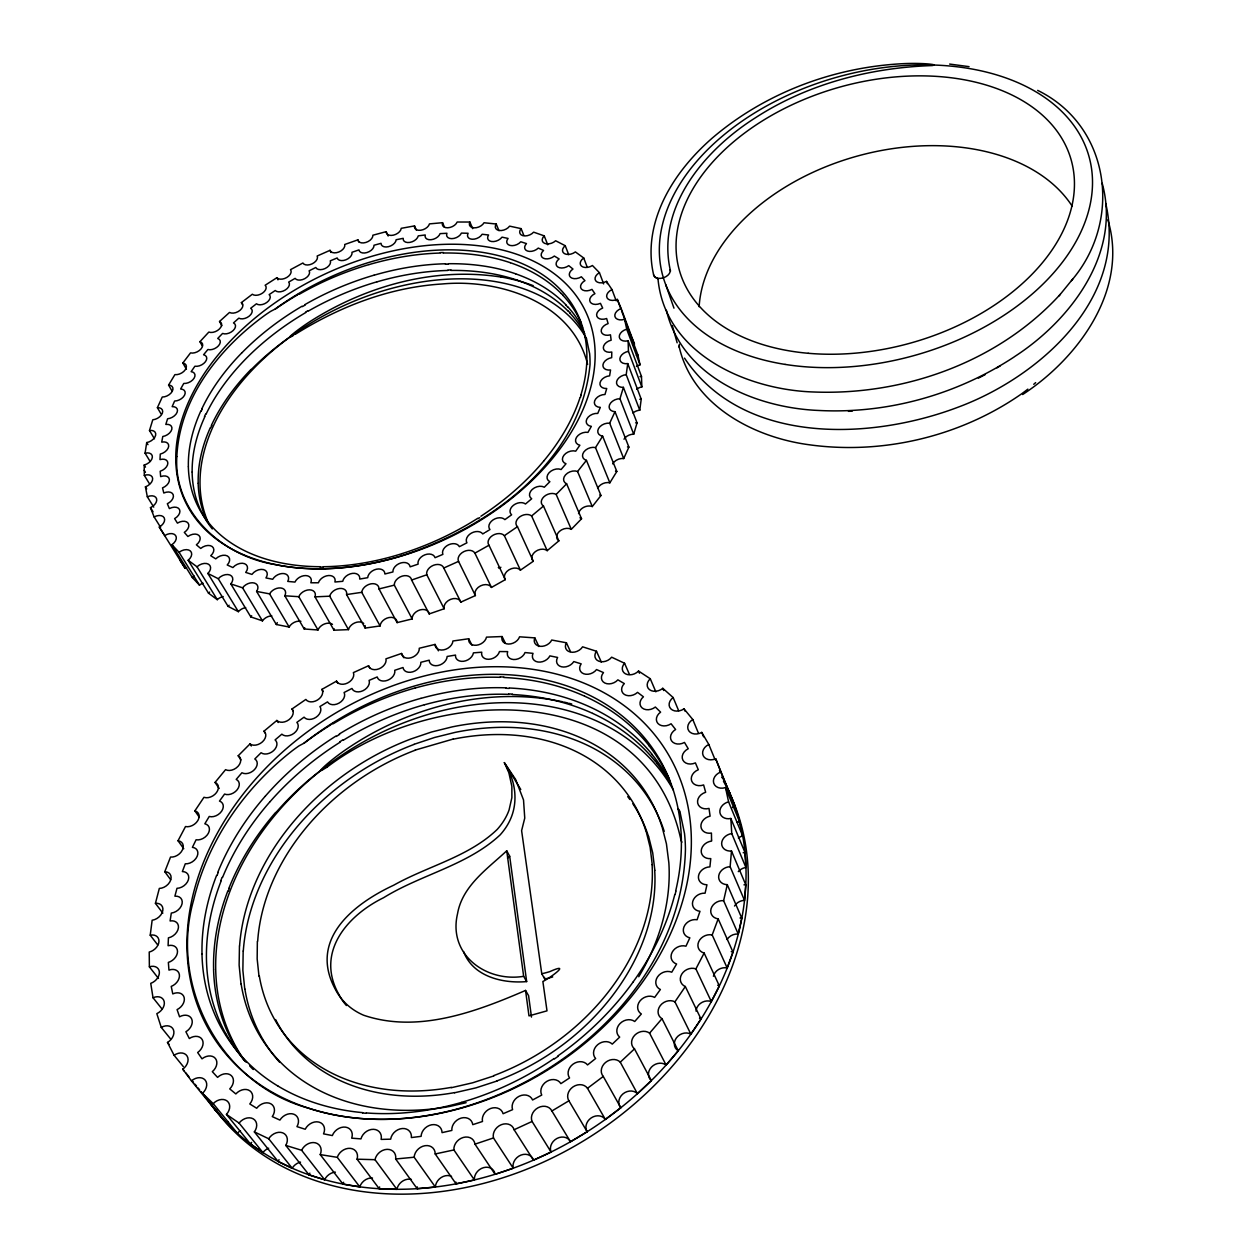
<?xml version="1.0" encoding="UTF-8"?>
<svg xmlns="http://www.w3.org/2000/svg" width="1257" height="1257" viewBox="0 0 1257 1257"><rect width="100%" height="100%" fill="white"/><g stroke="black" fill="none" stroke-linecap="round" stroke-linejoin="round"><path stroke-width="1.5" d="M636.655 389.183A8.548 5.845 -20.8 0 1 641.84 386.952L641.479 376.393L628.123 340.788A8.595 5.751 -20.7 0 1 619.292 337.08A8.595 5.751 -20.7 0 1 626.724 329.193L624.588 319.278A8.516 5.641 -20.6 0 1 614.972 316.67A8.516 5.641 -20.6 0 1 621.178 308.515L617.313 299.402A8.453 5.547 -20.7 0 1 607.084 297.878A8.453 5.547 -20.7 0 1 612.002 289.597L606.503 281.395A8.375 5.452 -20.8 0 1 595.849 280.955A8.375 5.452 -20.8 0 1 599.432 272.69L592.44 265.51A8.296 5.358 -20.9 0 1 581.488 266.123A8.296 5.358 -20.9 0 1 583.735 257.999L575.376 251.919A8.233 5.264 -21.1 0 1 564.33 253.553A8.233 5.264 -21.1 0 1 565.226 245.696L555.657 240.763A8.171 5.185 -21.4 0 1 544.674 243.371A8.171 5.185 -21.4 0 1 544.234 235.876L533.628 232.152A8.108 5.122 -21.7 0 1 522.833 235.656A8.108 5.122 -21.7 0 1 521.121 228.633L509.619 226.134A8.061 5.059 -22.1 0 1 499.17 230.471A8.061 5.059 -22.1 0 1 496.216 224.013L484.024 222.756A8.013 4.997 -22.4 0 1 474.046 227.847A8.013 4.997 -22.4 0 1 469.898 222.033L457.171 222.018A7.982 4.949 -22.8 0 1 447.791 227.784A7.982 4.949 -22.8 0 1 442.558 222.693L429.454 223.887A7.966 4.918 -23.3 0 1 420.781 230.235A7.966 4.918 -23.3 0 1 414.527 225.914L401.234 228.318A7.951 4.887 -23.7 0 1 393.378 235.153A7.951 4.887 -23.7 0 1 386.182 231.665L372.873 235.216A7.935 4.871 -24.1 0 1 365.913 242.444A7.935 4.871 -24.1 0 1 357.884 239.851L344.732 244.487A7.935 4.871 -24.6 0 1 338.762 252.029A7.935 4.871 -24.6 0 1 330.01 250.332L317.173 256.019A7.951 4.871 -25.1 0 1 312.27 263.766A7.951 4.871 -25.1 0 1 302.89 263.012L290.524 269.658A7.966 4.871 -25.5 0 1 286.753 277.498A7.966 4.871 -25.5 0 1 276.886 277.703L265.148 285.245A7.998 4.902 -26 0 1 262.572 293.07A7.998 4.902 -26 0 1 252.327 294.248L241.391 302.591A8.029 4.934 -26.5 0 1 240.024 310.306A8.029 4.934 -26.5 0 1 229.528 312.427L219.535 321.478A8.076 4.965 -26.9 0 1 219.425 328.973A8.076 4.965 -26.9 0 1 208.835 332.068L199.926 341.7A8.123 5.012 -27.4 0 1 201.089 348.865A8.123 5.012 -27.4 0 1 190.53 352.887L182.846 362.99A8.186 5.075 -27.8 0 1 185.282 369.731A8.186 5.075 -27.8 0 1 174.912 374.633L168.579 385.082L172.225 391.367M641.84 386.952L628.437 351.347L628.123 340.788M257.355 941.304L257.166 958.934L258.989 976.218M243.167 951.062L242.868 970.263L244.754 989.07M239.459 945.955L239.129 965.156L240.998 983.995M168.579 385.082A8.265 5.138 -28.2 0 1 172.288 391.273A8.265 5.138 -28.2 0 1 162.247 397.039L157.392 407.692A8.328 5.217 -28.6 0 1 162.342 413.239A8.328 5.217 -28.6 0 1 152.773 419.791L149.489 430.507A8.406 5.295 -29 0 1 155.632 435.299A8.406 5.295 -29 0 1 146.708 442.574L145.074 453.18A8.485 5.374 -29.3 0 1 152.364 457.124A8.485 5.374 -29.3 0 1 144.209 465.043L144.319 475.382L149.426 483.694M162.844 913.148L155.428 903.343L159.325 888.432A10.087 7.259 -36.3 0 0 170.701 880.01A10.087 7.259 -36.3 0 0 164.777 871.714L170.528 857.07A9.977 7.149 -35.5 0 0 182.469 849.826A9.977 7.149 -35.5 0 0 178.023 840.744L185.502 826.556A9.867 7.055 -34.6 0 0 197.836 820.554A9.867 7.055 -34.6 0 0 194.882 810.859L203.964 797.299A9.773 6.961 -33.8 0 0 216.487 792.586A9.773 6.961 -33.8 0 0 215.057 782.42L225.569 769.661A9.679 6.898 -33 0 0 238.123 766.251A9.679 6.898 -33 0 0 238.202 755.756L249.986 743.94A9.6 6.835 -32.2 0 0 262.43 741.85A9.6 6.835 -32.2 0 0 263.97 731.181L276.87 720.45A9.537 6.804 -31.3 0 0 289.016 719.68A9.537 6.804 -31.3 0 0 292.001 708.979L305.844 699.442A9.49 6.772 -30.5 0 0 317.565 699.976A9.49 6.772 -30.5 0 0 321.933 689.37L336.53 681.137A9.459 6.756 -29.7 0 0 347.686 682.96A9.459 6.756 -29.7 0 0 353.374 672.605L368.552 665.754A9.428 6.756 -28.9 0 0 379.001 668.834A9.428 6.756 -28.9 0 0 385.946 658.841L401.533 653.467A9.428 6.788 -28.1 0 0 411.149 657.741A9.428 6.788 -28.1 0 0 419.272 648.251L435.048 644.417A9.428 6.819 -27.4 0 0 443.705 649.853A9.428 6.819 -27.4 0 0 452.913 640.991L468.704 638.745A9.443 6.866 -26.7 0 0 476.309 645.25A9.443 6.866 -26.7 0 0 486.49 637.142L502.109 636.545A9.475 6.929 -26 0 0 508.519 644.055A9.475 6.929 -26 0 0 519.565 636.812L534.822 637.88A9.522 7.008 -25.3 0 0 539.96 646.302A9.522 7.008 -25.3 0 0 551.744 640.033L566.42 642.783A9.569 7.102 -24.7 0 0 570.191 652.006A9.569 7.102 -24.7 0 0 582.588 646.821L596.478 651.252A9.647 7.212 -24.1 0 0 598.803 661.182A9.647 7.212 -24.1 0 0 611.656 657.191L624.572 663.272A9.726 7.338 -23.6 0 0 625.389 673.783A9.726 7.338 -23.6 0 0 638.54 671.049L650.278 678.749A9.805 7.479 -23.2 0 0 649.523 689.684A9.805 7.479 -23.2 0 0 662.785 688.317L673.155 697.556A9.899 7.621 -22.8 0 0 670.782 708.791A9.899 7.621 -22.8 0 0 683.997 708.838L692.796 719.538A9.993 7.778 -22.6 0 0 688.82 730.883A9.993 7.778 -22.6 0 0 701.767 732.407L708.807 744.458A10.103 7.935 -22.5 0 0 703.229 755.724A10.103 7.935 -22.5 0 0 715.72 758.772L720.858 772.002A10.213 8.108 -22.5 0 0 713.677 783.032A10.213 8.108 -22.5 0 0 725.509 787.589L728.589 801.856A10.323 8.296 -22.8 0 0 719.9 812.431A10.323 8.296 -22.8 0 0 730.851 818.48L731.747 833.58A10.433 8.469 -23.2 0 0 721.644 843.494A10.433 8.469 -23.2 0 0 731.495 851.005L745.762 884.787L744.505 900.358A10.355 8.595 -24 0 0 734.528 906.03M731.495 851.005L730.128 866.702L744.505 900.358M157.738 944.934L150.227 935.208L152.144 920.25A10.213 7.385 -37.1 0 0 162.781 910.712A10.213 7.385 -37.1 0 0 155.428 903.343M628.437 351.347A8.673 5.845 -20.8 0 0 619.874 358.826A8.673 5.845 -20.8 0 0 627.746 363.603L641.227 399.176L639.766 410.206A8.61 5.955 -21 0 0 632.978 412.987M627.746 363.603L626.206 374.665L639.766 410.206M730.128 866.702A10.543 8.642 -23.9 0 0 718.737 875.752A10.543 8.642 -23.9 0 0 727.284 884.661L741.787 918.16L738.252 934.045A10.465 8.752 -25 0 0 727.065 939.513M727.284 884.661L723.623 900.688L738.252 934.045M675.936 891.119L675.103 894.528M626.206 374.665A8.752 5.955 -21 0 0 616.621 381.578A8.752 5.955 -21 0 0 623.393 387.36L637.048 422.871L633.717 434.199A8.689 6.049 -21.3 0 0 623.991 439.196M623.393 387.36L619.952 398.736L633.717 434.199M581.221 394.934L580.467 397.369M723.623 900.688A10.653 8.815 -24.8 0 0 711.085 908.685A10.653 8.815 -24.8 0 0 718.171 918.867L732.972 952.052L727.175 967.984A10.559 8.909 -26.3 0 0 713.41 976.249M718.171 918.867L712.185 934.957A10.763 8.972 -26.1 0 0 698.703 941.713A10.763 8.972 -26.1 0 0 704.14 953.042L719.334 985.881L711.305 1001.546A10.653 9.05 -27.9 0 0 696.017 1011.115M228.177 891.213L229.387 888.165M217.005 875.485L218.231 872.421M220.745 880.764L222.096 877.386M275.943 812.541A253.773 198.025 -30.8 0 1 308.499 780.22A253.741 198.245 -30.8 0 1 320.692 770.51L321.148 769.693A9.098 6.662 -31.7 0 1 321.682 769.064L321.745 769.017A27.277 20.065 -31.7 0 1 322.939 767.776A55.371 41.041 -31.6 0 1 324.887 765.937L325.626 765.277A120.044 90.614 -31.6 0 1 331.22 760.532A186.759 143.581 -31.8 0 1 345.612 749.769C408.085 706.811 487.905 685.929 562.853 701.83M619.952 398.736A8.815 6.049 -21.3 0 0 609.488 404.974A8.815 6.049 -21.3 0 0 615.003 411.699L628.893 447.115L623.708 458.554A8.752 6.144 -21.8 0 0 612.709 463.864M615.003 411.699L609.676 423.2A8.893 6.144 -21.8 0 0 598.505 428.59A8.893 6.144 -21.8 0 0 602.637 436.179L616.826 471.469L609.849 482.814A8.815 6.222 -22.3 0 0 597.641 488.36M210.783 427.631L211.805 425.416M204.451 416.601L205.598 414.15M201.261 411.039L202.298 408.808M704.14 953.042L695.891 968.896A10.857 9.113 -27.6 0 0 681.703 974.222A10.857 9.113 -27.6 0 0 685.332 986.525L701.013 1019.003L690.863 1034.118A10.747 9.16 -29.7 0 0 676.47 1037.811A10.747 9.16 -29.7 0 0 678.23 1050.773L666.1 1065.04A10.826 9.255 -31.7 0 0 651.503 1067.052A10.826 9.255 -31.7 0 0 651.346 1080.549L637.425 1093.669A10.92 9.318 -33.8 0 0 622.906 1093.951A10.92 9.318 -33.8 0 0 620.801 1107.731L605.355 1119.421A10.983 9.365 -35.8 0 0 591.199 1117.913A10.983 9.365 -35.8 0 0 587.16 1131.724L570.474 1141.749A11.046 9.365 -37.6 0 0 556.977 1138.449A11.046 9.365 -37.6 0 0 551.069 1152.025L533.471 1160.164A11.093 9.349 -39.2 0 0 520.885 1155.12A11.093 9.349 -39.2 0 0 513.233 1168.209L495.069 1174.289A11.124 9.302 -40.5 0 0 483.646 1167.612A11.124 9.302 -40.5 0 0 474.392 1179.946L456.055 1183.858L435.205 1153.957A11.36 9.302 -40.6 0 0 425.055 1145.693A11.36 9.302 -40.6 0 0 414.15 1157.226L395.656 1158.985A11.36 9.208 -41.3 0 0 387.109 1149.338A11.36 9.208 -41.3 0 0 375.01 1159.692L357.082 1159.19A11.344 9.082 -41.8 0 0 350.279 1148.348A11.344 9.082 -41.8 0 0 337.269 1157.336L320.221 1154.602A11.297 8.956 -42 0 0 315.287 1142.786A11.297 8.956 -42 0 0 301.617 1150.281L285.779 1145.41A11.25 8.799 -42 0 0 282.746 1132.856A11.25 8.799 -42 0 0 268.699 1138.748L254.354 1131.881A11.172 8.642 -41.8 0 0 253.238 1118.84A11.172 8.642 -41.8 0 0 239.081 1123.067L226.449 1114.378A11.077 8.485 -41.5 0 0 227.218 1101.069A11.077 8.485 -41.5 0 0 213.219 1103.615L202.471 1093.323A10.967 8.312 -41.1 0 0 205.064 1079.983A10.967 8.312 -41.1 0 0 191.473 1080.863L182.752 1069.173A10.857 8.139 -40.5 0 0 187.073 1056.021A10.857 8.139 -40.5 0 0 174.095 1055.283L167.495 1042.446A10.732 7.982 -39.9 0 0 173.403 1029.687A10.732 7.982 -39.9 0 0 161.257 1027.393L156.826 1013.661A10.606 7.825 -39.3 0 0 164.164 1001.483A10.606 7.825 -39.3 0 0 153.024 997.744L150.746 983.351A10.48 7.668 -38.6 0 0 159.356 971.928A10.48 7.668 -38.6 0 0 149.379 966.837L149.222 952.052A10.339 7.526 -37.8 0 0 158.948 941.509A10.339 7.526 -37.8 0 0 150.227 935.208M602.637 436.179L595.504 447.602A8.94 6.222 -22.3 0 0 583.782 452.049A8.94 6.222 -22.3 0 0 586.438 460.361L600.972 495.509L592.283 506.555A8.862 6.301 -22.9 0 0 583.735 507.325A8.862 6.301 -22.9 0 0 578.566 513.626M685.332 986.525L674.93 1001.829A10.952 9.223 -29.3 0 0 660.271 1005.616A10.952 9.223 -29.3 0 0 661.999 1018.689L678.23 1050.773M1071.451 280.61C1122.705 221.059 1110.654 126.124 1037.669 90.378M586.438 460.361L577.56 471.485A9.003 6.301 -22.8 0 0 565.524 474.879A9.003 6.301 -22.8 0 0 566.624 483.804L581.551 518.78L571.291 529.323A8.909 6.364 -23.6 0 0 559.302 531.491A8.909 6.364 -23.6 0 0 558.862 540.856L547.204 550.66A8.956 6.411 -24.3 0 0 535.325 551.634A8.956 6.411 -24.3 0 0 533.298 561.266L520.429 570.159A8.988 6.442 -25.1 0 0 508.896 569.877A8.988 6.442 -25.1 0 0 505.298 579.634L491.471 587.428A9.003 6.458 -25.9 0 0 480.488 585.888A9.003 6.458 -25.9 0 0 475.397 595.567L460.863 602.119A9.019 6.458 -26.7 0 0 450.65 599.338A9.019 6.458 -26.7 0 0 444.161 608.749L429.203 613.919A9.035 6.442 -27.4 0 0 419.948 609.944A9.035 6.442 -27.4 0 0 412.186 618.931L397.102 622.624A9.019 6.411 -28.1 0 0 388.979 617.533A9.019 6.411 -28.1 0 0 380.085 625.939L365.159 628.076L346.586 594.561A9.16 6.364 -28.5 0 0 339.704 588.465A9.16 6.364 -28.5 0 0 329.695 596.195L315.004 596.855A9.129 6.316 -29.1 0 0 309.552 589.832A9.129 6.316 -29.1 0 0 298.789 596.698L284.82 595.787A9.098 6.238 -29.5 0 0 280.877 587.977A9.098 6.238 -29.5 0 0 269.579 593.87L256.601 591.418A9.05 6.159 -29.8 0 0 254.197 582.997A9.05 6.159 -29.8 0 0 242.585 587.82L230.817 583.908A9.003 6.065 -30 0 0 229.968 575.015A9.003 6.065 -30 0 0 218.262 578.707L207.876 573.443A8.94 5.971 -30.1 0 0 208.583 564.252A8.94 5.971 -30.1 0 0 197.003 566.781L188.157 560.276A8.878 5.876 -30.2 0 0 190.341 550.943A8.878 5.876 -30.2 0 0 179.075 552.294L171.895 544.705A8.799 5.766 -30.1 0 0 175.509 535.372A8.799 5.766 -30.1 0 0 164.746 535.576L159.293 527.044A8.72 5.672 -30 0 0 164.227 517.868A8.72 5.672 -30 0 0 154.124 516.941L150.463 507.639A8.642 5.562 -29.8 0 0 156.591 498.762A8.642 5.562 -29.8 0 0 147.32 496.766L145.435 486.852A8.563 5.468 -29.6 0 0 152.647 478.398A8.563 5.468 -29.6 0 0 144.319 475.382M658.04 279.415C665.299 354.065 747.145 389.969 813.798 391.995C904.317 395.562 998.482 361.985 1060.185 294.421M1058.96 295.945L1072.802 278.944M661.999 1018.689L649.586 1033.144A11.046 9.333 -31.2 0 0 634.722 1035.234A11.046 9.333 -31.2 0 0 634.486 1048.872L651.346 1080.549M566.624 483.804L556.16 494.425A9.05 6.364 -23.5 0 0 543.998 496.672A9.05 6.364 -23.5 0 0 543.495 506.052L558.862 540.856M634.486 1048.872L620.267 1062.165A11.124 9.396 -33.2 0 0 605.497 1062.495A11.124 9.396 -33.2 0 0 603.266 1076.432L620.801 1107.731M526.667 981.591L509.682 856.221L506.728 850.8C487.433 868.854 462.293 885.902 457.532 913.776C447.806 954.692 486.16 982.471 523.65 976.328L526.667 981.591C502.659 983.697 472.883 976.595 463.582 951.565M507.514 858.185L509.682 856.221M543.495 506.052L531.617 515.967A9.098 6.411 -24.2 0 0 519.565 516.988A9.098 6.411 -24.2 0 0 517.46 526.667L533.298 561.266M603.266 1076.432L587.49 1088.295A11.203 9.443 -35.1 0 0 573.098 1086.834A11.203 9.443 -35.1 0 0 568.902 1100.802L551.886 1110.984A11.266 9.443 -36.8 0 0 538.153 1107.7A11.266 9.443 -36.8 0 0 532.072 1121.448L514.113 1129.729A11.313 9.428 -38.4 0 0 501.339 1124.685A11.313 9.428 -38.4 0 0 493.467 1137.946L474.973 1144.153A11.344 9.38 -39.7 0 0 463.393 1137.428A11.344 9.38 -39.7 0 0 453.903 1149.951L435.205 1153.957M1022.664 394.525C1078.459 358.072 1128.912 289.456 1107.873 219.881M517.46 526.667L504.356 535.671A9.129 6.442 -25 0 0 492.665 535.451A9.129 6.442 -25 0 0 488.973 545.239L474.895 553.143A9.16 6.458 -25.8 0 0 463.77 551.65A9.16 6.458 -25.8 0 0 458.554 561.376L443.768 568.023A9.176 6.458 -26.5 0 0 433.445 565.289A9.176 6.458 -26.5 0 0 426.799 574.779L411.605 580.043A9.176 6.442 -27.3 0 0 402.256 576.099A9.176 6.442 -27.3 0 0 394.321 585.149L379.001 588.936A9.176 6.411 -27.9 0 0 370.815 583.861A9.176 6.411 -27.9 0 0 361.749 592.33L346.586 594.561M558.155 1056.32L554.431 1058.913M479.718 517.633L478.163 518.622M327.166 767.069C435.472 684.405 645.689 677.444 680.901 839.723A10.103 8.139 -24.5 0 0 681.938 842.174M326.757 767.336L322.578 769.865A8.925 6.505 -31.7 0 1 321.431 770.447L320.739 770.557M336.248 736.476L339.594 734.402M339.83 741.771L342.862 739.886M489.492 529.826L489.947 529.543A9.082 6.379 -24.8 0 1 493.121 519.848A9.082 6.379 -24.8 0 1 504.89 519.628L511.615 514.804A9.05 6.348 -24.2 0 1 513.485 505.235A9.05 6.348 -24.2 0 1 525.489 503.994L531.68 498.762A9.019 6.301 -23.7 0 1 532.214 489.46A9.019 6.301 -23.7 0 1 544.312 487.213L549.875 481.682A8.972 6.254 -23.2 0 1 549.105 472.726A8.972 6.254 -23.2 0 1 561.109 469.521L565.996 463.754A8.94 6.206 -22.7 0 1 563.922 455.254A8.94 6.206 -22.7 0 1 575.722 451.169L579.87 445.229A8.893 6.144 -22.3 0 1 576.539 437.295A8.893 6.144 -22.3 0 1 587.962 432.377L591.356 426.359A8.83 6.081 -21.9 0 1 586.815 419.084A8.83 6.081 -21.9 0 1 597.751 413.412L600.327 407.378A8.783 6.002 -21.6 0 1 594.671 400.81A8.783 6.002 -21.6 0 1 604.978 394.478L606.738 388.507A8.736 5.924 -21.4 0 1 600.045 382.741A8.736 5.924 -21.4 0 1 609.614 375.827L610.556 369.982A8.673 5.845 -21.2 0 1 602.92 365.049A8.673 5.845 -21.2 0 1 611.672 357.664L611.782 352.023A8.61 5.766 -21 0 1 603.329 347.953A8.61 5.766 -21 0 1 611.153 340.191L610.462 334.818A8.548 5.688 -21 0 1 601.27 331.628A8.548 5.688 -21 0 1 608.121 323.599L606.644 318.524A8.5 5.609 -21 0 1 596.855 316.261A8.5 5.609 -21 0 1 602.669 308.044L600.437 303.346A8.438 5.531 -21 0 1 590.177 301.979A8.438 5.531 -21 0 1 594.907 293.682L591.968 289.377A8.375 5.452 -21.1 0 1 581.331 288.921A8.375 5.452 -21.1 0 1 584.945 280.641L581.363 276.791A8.328 5.389 -21.2 0 1 570.458 277.216A8.328 5.389 -21.2 0 1 572.972 269.029L568.761 265.651A8.265 5.311 -21.3 0 1 557.731 266.94A8.265 5.311 -21.3 0 1 559.114 258.926L554.337 256.051A8.218 5.248 -21.5 0 1 543.291 258.172A8.218 5.248 -21.5 0 1 543.558 250.442L538.279 248.085A8.171 5.185 -21.7 0 1 527.312 250.976A8.171 5.185 -21.7 0 1 526.479 243.591L520.775 241.768A8.123 5.138 -22 0 1 509.996 245.414A8.123 5.138 -22 0 1 508.079 238.437L501.999 237.149A8.092 5.091 -22.3 0 1 491.503 241.501A8.092 5.091 -22.3 0 1 488.564 234.996L482.154 234.258A8.061 5.044 -22.5 0 1 472.051 239.239A8.061 5.044 -22.5 0 1 468.107 233.268L461.445 233.095A8.029 5.012 -22.8 0 1 451.813 238.657A8.029 5.012 -22.8 0 1 446.926 233.268L440.076 233.629A7.998 4.981 -23.2 0 1 430.994 239.726A7.998 4.981 -23.2 0 1 425.227 234.965L418.251 235.86A7.982 4.949 -23.5 0 1 409.798 242.412A7.982 4.949 -23.5 0 1 403.198 238.327L396.159 239.741A7.982 4.934 -23.9 0 1 388.397 246.702A7.982 4.934 -23.9 0 1 381.028 243.324L374.005 245.241A7.966 4.918 -24.2 0 1 367.013 252.531A7.966 4.918 -24.2 0 1 358.952 249.892L351.976 252.296A7.966 4.902 -24.6 0 1 345.816 259.838A7.966 4.902 -24.6 0 1 337.143 257.968L330.292 260.843A7.982 4.902 -24.9 0 1 325.013 268.574A7.982 4.902 -24.9 0 1 315.79 267.49L309.128 270.805A7.998 4.918 -25.3 0 1 304.775 278.661A7.998 4.918 -25.3 0 1 295.096 278.363L288.686 282.102A8.013 4.918 -25.7 0 1 285.308 289.99A8.013 4.918 -25.7 0 1 275.252 290.508L269.155 294.609A8.029 4.949 -26 0 1 266.767 302.481A8.029 4.949 -26 0 1 256.428 303.801L250.693 308.264A8.061 4.965 -26.4 0 1 249.342 316.026A8.061 4.965 -26.4 0 1 238.814 318.162L233.503 322.923A8.092 4.997 -26.8 0 1 233.205 330.497A8.092 4.997 -26.8 0 1 222.583 333.435L217.728 338.463A8.139 5.028 -27.1 0 1 218.498 345.785A8.139 5.028 -27.1 0 1 207.892 349.509L203.571 354.757A8.186 5.075 -27.5 0 1 205.41 361.749A8.186 5.075 -27.5 0 1 194.898 366.227L191.143 371.663A8.233 5.122 -27.8 0 1 194.065 378.247A8.233 5.122 -27.8 0 1 183.758 383.448L180.631 389.01A8.28 5.185 -28.1 0 1 184.59 395.122A8.28 5.185 -28.1 0 1 174.613 401.03L172.146 406.655A8.343 5.232 -28.4 0 1 177.143 412.202A8.343 5.232 -28.4 0 1 167.59 418.77L165.814 424.426A8.39 5.295 -28.7 0 1 171.8 429.344A8.39 5.295 -28.7 0 1 162.781 436.509L161.729 442.118A8.453 5.358 -29 0 1 168.674 446.361A8.453 5.358 -29 0 1 160.283 454.076L159.985 459.591A8.516 5.437 -29.2 0 1 167.841 463.063A8.516 5.437 -29.2 0 1 160.189 471.249L160.66 476.607A8.579 5.515 -29.4 0 1 169.349 479.278A8.579 5.515 -29.4 0 1 162.53 487.873L163.787 493.011A8.642 5.578 -29.6 0 1 173.23 494.818A8.642 5.578 -29.6 0 1 167.338 503.727L169.381 508.582A8.705 5.657 -29.7 0 1 179.484 509.494A8.705 5.657 -29.7 0 1 174.613 518.622L177.426 523.132A8.768 5.735 -29.8 0 1 188.094 523.116A8.768 5.735 -29.8 0 1 184.308 532.387L187.89 536.488A8.83 5.814 -29.8 0 1 198.999 535.513A8.83 5.814 -29.8 0 1 196.391 544.815L200.711 548.445A8.878 5.892 -29.8 0 1 212.134 546.512A8.878 5.892 -29.8 0 1 210.736 555.735L215.748 558.862A8.925 5.971 -29.8 0 1 227.36 555.94A8.925 5.971 -29.8 0 1 227.218 564.99L232.891 567.551A8.972 6.049 -29.6 0 1 244.549 563.686A8.972 6.049 -29.6 0 1 245.696 572.422L251.95 574.402A9.019 6.112 -29.5 0 1 263.499 569.594A9.019 6.112 -29.5 0 1 265.934 577.937L272.706 579.273A9.05 6.175 -29.2 0 1 284.019 573.585A9.05 6.175 -29.2 0 1 287.743 581.41L294.955 582.085A9.082 6.238 -28.9 0 1 305.86 575.58A9.082 6.238 -28.9 0 1 310.825 582.792L318.398 582.777A9.098 6.285 -28.5 0 1 328.753 575.517A9.098 6.285 -28.5 0 1 334.928 582.007L342.737 581.315A9.113 6.332 -28.1 0 1 352.416 573.381A9.113 6.332 -28.1 0 1 359.722 579.068L367.704 577.686A9.129 6.364 -27.6 0 1 376.534 569.185A9.129 6.364 -27.6 0 1 384.893 573.993L392.922 571.951A9.129 6.379 -27.1 0 1 400.826 562.963A9.129 6.379 -27.1 0 1 410.128 566.844L418.094 564.142A9.129 6.395 -26.6 0 1 424.929 554.808A9.129 6.395 -26.6 0 1 435.063 557.699L442.873 554.384A9.113 6.395 -26 0 1 448.56 544.8A9.113 6.395 -26 0 1 459.371 546.669L459.842 546.434M329.915 725.21L332.979 723.325M488.596 530.375L485.453 532.308M996.974 367.845L1000.226 365.85M500.883 567.253L499.108 568.321A8.956 6.379 -25.5 0 0 498.322 567.441M295.222 334.346C339.437 306.645 389.639 287.177 442.04 283.988C499.579 278.551 572.501 302.104 587.632 364.451M484.558 532.858L482.751 533.926A9.098 6.395 -25.4 0 0 471.391 533.109A9.098 6.395 -25.4 0 0 466.928 542.804L460.8 545.962M293.651 335.289L290.964 336.813A7.479 4.698 -26.1 0 1 290.037 337.269L289.801 336.735A7.621 4.792 -26 0 1 290.257 336.263L290.304 336.216A22.846 14.44 -25.9 0 1 291.325 335.273A46.32 29.461 -25.8 0 1 292.991 333.843L293.619 333.341A100.214 64.673 -25.6 0 1 298.365 329.648A155.491 101.864 -25.4 0 1 310.589 321.179C366.447 285.763 434.891 266.704 500.915 277.043M302.403 306.629L305.247 304.98M296.903 295.081L299.496 293.588M305.53 312.113L308.091 310.636M978.37 378.137L985.284 374.555M531.491 1017.086L528.584 995.685L525.552 990.437C475.617 1012.011 417.748 1033.584 363.634 1015.232A87.581 68.444 -34.2 0 1 335.43 989.479C308.232 939.78 353.107 904.097 393.787 885.164C427.804 866.026 468.515 856.991 497.191 829.447A56.644 43.162 -30 0 0 509.054 810.042L511.866 797.661L511.866 786.395L508.849 772.694L504.34 762.622L515.606 779.403L523.525 799.971L524.75 818.103L521.608 830.657L541.767 973.751L544.752 979.03A85.507 68.255 -30.4 0 0 552.719 976.925M414.15 744.285L434.513 737.498L455.113 732.391A227.156 178.195 -32.5 0 1 664.199 831.317M415.203 750.083L453.133 739.069M493.86 1075.913L472.648 1082.796L451.247 1087.729M497.049 1081.004L475.9 1087.871L454.563 1092.773M466.127 1102.688L449.927 1106.411A227.863 178.384 -32.5 0 1 241.124 983.948M451.546 1176.379A11.156 9.223 -41.5 0 0 441.097 1177.573A11.156 9.223 -41.5 0 0 435.362 1187.032L417.198 1188.698L395.656 1158.985M363.713 623.425A9.003 6.364 -28.7 0 0 355.055 622.781A9.003 6.364 -28.7 0 0 348.488 629.631L334.001 630.213L315.004 596.855M848.444 411.338L852.246 411.133M440.359 252.594L443.422 252.531M445.465 264.221L448.215 264.174M447.995 270.004L451.027 269.941M323.143 567.158L320.174 567.158M411.4 1179.412A11.156 9.129 -42.1 0 0 396.898 1189.326L379.253 1188.761L357.082 1159.19M500.207 676.879L503.868 677.036M505.911 688.27L509.211 688.412M508.739 693.927L512.369 694.084M332.476 624.352A8.988 6.301 -29.3 0 0 324.479 623.959A8.988 6.301 -29.3 0 0 317.99 629.977L304.21 628.987L284.82 595.787M366.18 1113.309L362.566 1112.995M949.648 64.076L969.053 66.652M372.481 1178.013A11.124 9.019 -42.6 0 0 359.769 1186.859L342.988 1184.094L320.221 1154.602M300.894 621.319A8.956 6.238 -29.7 0 0 289.141 627.023L276.32 624.509L256.601 591.418M308.264 1108.093A265.573 205.849 -32.3 0 0 460.251 1108.155C575.345 1075.599 682.425 974.489 685.442 849.402A224.437 175.399 -31.5 0 0 684.499 833.407L679.974 811.771A43.099 34.3 -25.9 0 0 679.676 811.001L678.042 808.581A257.512 199.517 -32.2 0 0 304.021 743.186L299.056 745.841A110.365 82.035 -32.2 0 0 292.174 750.822C244.424 788.06 207.798 840.792 193.657 899.981C168.878 986.069 220.996 1084.241 308.216 1108.077M564.126 702.129L567.928 703.009M569.201 703.323L571.715 703.983M335.368 1172.152A11.093 8.878 -42.7 0 0 324.636 1179.742L309.033 1174.871L285.779 1145.41M271.811 615.867A8.909 6.159 -30 0 0 262.462 620.848L250.803 616.904L230.817 583.908M300.533 1162.112A11.03 8.736 -42.7 0 0 292.174 1168.224L278.017 1161.374L254.354 1131.881M245.681 607.634A8.862 6.065 -30.2 0 0 238.374 611.672L228.083 606.361L207.876 573.443M303.974 743.154L304.021 743.186A257.528 199.125 -30.5 0 1 330.01 725.336M268.668 1148.207A10.967 8.579 -42.5 0 0 262.917 1152.575L250.426 1143.933L226.449 1114.378M223.165 596.556A8.799 5.971 -30.4 0 0 217.272 599.668L208.489 593.147L188.157 560.276M240.48 1130.734A10.873 8.422 -42.2 0 0 237.322 1133.233L226.669 1122.972L201.073 1091.626M203.053 583.169A8.736 5.876 -30.4 0 0 199.47 585.134L192.321 577.529L171.895 544.705M561.455 293.51L562.947 295.081M565.98 305.184L567.614 306.928M568.447 311.217L569.94 312.789M504.34 762.622L520.775 789.49M652.132 754.609L654.174 757.154A255.375 201.874 -33 0 1 670.342 782.184M182.752 1069.173L184.308 1071.058M185.847 1072.959L188.927 1076.73M191.975 1080.47L193.499 1082.34M195.024 1084.21L196.548 1086.064M198.056 1087.934L199.564 1089.772M191.473 1080.863L215.733 1110.591A10.779 8.265 -41.7 0 1 217.288 1109.428M654.834 760.516L656.688 762.842M174.095 1055.283L183.333 1066.612M213.219 1103.615L237.322 1133.233M167.495 1042.446L169.051 1044.347M239.081 1123.067L262.917 1152.575M161.257 1027.393L170.481 1038.801M215.733 1110.591L207.075 1098.979M153.024 997.744L162.2 1009.23M268.699 1138.748L292.174 1168.224M649.099 745.684L647.245 743.358A257.009 202.22 -31.6 0 0 584.725 696.237M149.379 966.837L158.476 978.417M301.617 1150.281L324.636 1179.742M337.269 1157.336L359.769 1186.859M164.777 871.714L170.622 879.633M375.01 1159.692L396.898 1189.326M178.023 840.744L183.758 848.726M414.15 1157.226L435.362 1187.032M205.001 518.025L203.697 516.124A212.402 137.06 -25.1 0 1 188.361 466.803M208.049 523.179L208.191 523.399A211.946 137.453 -26.2 0 0 212.307 528.946M186.539 567.614A8.673 5.766 -30.3 0 0 185.172 568.384L179.72 559.852A8.595 5.672 -30.2 0 0 180.38 559.459M194.882 810.859L199.093 816.893M453.903 1149.951L474.392 1179.946M684.515 358.119C742.871 445.654 870.677 440.437 958.337 407.095C1039.193 377.006 1127.89 298.6 1105.751 203.54M207.452 522.315L207.012 521.671A211.867 137.076 -25.6 0 1 192.132 472.098M215.057 782.42L219.174 788.5M474.973 1144.153L495.069 1174.289M238.202 755.756L240.873 759.857M493.467 1137.946L513.233 1168.209M249.986 743.94L251.306 745.998M263.97 731.181L265.274 733.255M514.113 1129.729L533.471 1160.164M159.293 527.044L185.172 568.384M276.87 720.45L278.158 722.524M179.075 552.294L199.47 585.134M532.072 1121.448L551.069 1152.025M150.463 507.639L153.04 511.788M154.124 516.941L160.582 527.296M147.32 496.766L153.747 507.121M197.003 566.781L217.272 599.668M145.435 486.852L146.723 488.926M144.162 470.228L145.451 472.318M144.209 465.043L145.498 467.133M292.001 708.979L293.274 711.053M218.262 578.707L238.374 611.672M145.074 453.18L150.149 461.492M551.886 1110.984L570.474 1141.749M146.708 442.574L147.965 444.664M149.489 430.507L154.485 438.834M242.585 587.82L262.462 620.848M507.2 768.137C515.213 782.341 517.444 800.002 511.945 815.494A56.486 43.147 -30 0 1 500.145 834.884C467.415 865.429 421.079 874.479 383.574 897.718C346.838 915.693 315.208 952.775 338.966 994.617A87.314 68.381 -34.3 0 0 346.413 1005.537M157.392 407.692L161.085 413.962M321.933 689.37L323.175 691.476M269.579 593.87L289.141 627.023M568.902 1100.802L587.16 1131.724M336.53 681.137L337.756 683.242M298.789 596.698L317.99 629.977M587.49 1088.295L605.355 1119.421M182.846 362.99L186.429 369.291M329.695 596.195L348.488 629.631M368.552 665.754L369.747 667.876M234.085 1044.74L232.514 1041.864M226.15 1034.385L224.704 1031.761A255.784 196.186 -32.3 0 1 206.447 958.918A255.611 196.375 -31.7 0 1 221.185 880.811M199.926 341.7L202.267 345.911M620.267 1062.165L637.425 1093.669M361.749 592.33L380.085 625.939M722.147 777.376L722.979 778.884L722.099 776.779M401.533 653.467L403.827 657.725M219.535 321.478L221.829 325.704M379.001 588.936L397.102 622.624M241.391 302.591L242.507 304.713M394.321 585.149L412.186 618.931M435.048 644.417L438.41 650.827M411.605 580.043L429.203 613.919M649.586 1033.144L666.1 1065.04M426.799 574.779L444.161 608.749M276.886 277.703L277.97 279.84M468.704 638.745L471.972 645.202M443.768 568.023L460.863 602.119M458.554 561.376L475.397 595.567M674.93 1001.829L690.863 1034.118M502.109 636.545L505.283 643.018M474.895 553.143L491.471 587.428M330.01 250.332L331.047 252.484M488.973 545.239L505.298 579.634M630.59 335.006L634.455 344.135A8.39 5.657 -20.6 0 0 633.072 344.732M534.822 637.88L538.923 646.538M695.891 968.896L711.305 1001.546M357.884 239.851L358.905 242.004M504.356 535.671L520.429 570.159M566.42 642.783L570.411 651.472M386.182 231.665L388.162 236.017M712.185 934.957L727.175 967.984M531.617 515.967L547.204 550.66M596.478 651.252L601.349 662.14M414.527 225.914L416.46 230.282M679.487 811.896L678.057 808.66A257.575 201.811 -33.3 0 1 675.638 891.134M624.572 663.272L629.333 674.176M556.16 494.425L571.291 529.323M174.032 548.602L173.545 547.439M638.54 671.049L639.483 673.249M442.558 222.693L444.444 227.077M715.72 758.772L734.952 806.318A10.04 8.076 -22.6 0 0 732.47 807.528M650.278 678.749L655.855 691.837M662.785 688.317L663.712 690.517M673.155 697.556L678.639 710.661M577.56 471.485L592.283 506.555M469.898 222.033L472.679 228.648M731.747 833.58L745.935 867.503A10.245 8.422 -23.3 0 0 738.283 871.635M730.851 818.48L744.992 852.513L745.935 867.503M683.997 708.838L684.908 711.038M692.796 719.538L698.216 732.627M725.509 787.589L739.603 821.811L742.683 835.999A10.135 8.249 -22.8 0 0 738.378 837.979M701.767 732.407L703.574 736.791M728.589 801.856L742.683 835.999M496.216 224.013L498.935 230.644M720.858 772.002L734.952 806.318M708.807 744.458L715.076 759.668M719.475 770.4L720.355 772.521M595.504 447.602L609.849 482.814M521.121 228.633L523.792 235.295M609.676 423.2L623.708 458.554M586.438 340.301L584.976 336.562A213.046 142.591 -26.2 0 1 580.891 394.949M544.234 235.876L547.738 244.769M565.226 245.696L568.683 254.621M583.735 257.999L587.145 266.971M606.503 281.395L607.351 283.658M599.432 272.69L603.643 283.909M621.178 308.515L634.455 344.135M617.313 299.402L620.675 308.405M621.508 310.636L637.88 354.898L640.033 364.813A8.469 5.751 -20.7 0 0 636.435 366.431M612.002 289.597L616.197 300.832M626.724 329.193L640.033 364.813M665.707 284.616L673.972 308.169M1102.2 183.318C1121.433 253.097 1070.885 319.969 1015.122 356.25L1014.132 356.957C957.08 394.478 888.102 413.852 819.847 410.52L818.543 410.458C755.866 407.897 682.111 377.147 666.383 310.243M677.146 342.815L672.322 325.579M679.393 344.324A8.453 6.348 -13.7 0 0 679.377 347.655C693.251 405.587 753.587 437.232 808.581 444.679C882.225 455.034 959.814 436.698 1020.935 394.305A161.996 110.71 -14.8 0 0 1027.849 389.136M661.795 825.723L666.43 843.824L668.85 862.805A227.863 178.4 -32.5 0 1 638.745 976.736M648.549 836.219L652.713 852.859L654.85 870.284M645.988 830.673L650.136 847.328L652.273 864.785M670.484 271.198A8.705 6.741 -13.6 0 0 670.201 269.752C656.374 206.808 705.114 149.693 754.891 118.111C807.293 83.999 869.64 67.721 931.751 65.584A24.04 14.691 -14.7 0 0 932.741 65.474L934.328 65.018L933.008 64.563A24.182 14.958 -14.9 0 0 931.641 64.343A48.96 30.482 -15 0 0 929.457 64.076L928.656 63.997A105.682 66.778 -15.3 0 0 922.575 63.604A163.646 105.007 -15.6 0 0 907.428 63.494C836.565 66.024 765.984 92.012 711.996 138.301A227.753 148.656 -15.7 0 0 653.624 274.796A8.705 6.741 -13.6 0 0 658.275 278.787M544.501 977.349L544.752 979.03M506.728 850.8L523.65 976.328M525.552 990.437L528.977 1015.876L546.999 1010.848L542.867 981.466C549.56 978.402 572.689 961.401 549.78 971.63A85.775 68.318 -30.3 0 1 541.767 973.735M679.377 347.655A8.453 5.719 -19.6 0 1 679.409 345.628M1035.658 382.631A98.942 68.459 -13.9 0 1 1033.741 384.296M670.201 269.752A8.72 5.704 -19.7 0 1 663.209 277.86A8.72 5.704 -19.7 0 1 653.561 274.812M699.128 306.739A197.836 132.975 -15.4 0 1 859.301 155.538A197.836 132.975 -15.4 0 1 1072.284 206.337M500.962 276.98A216.581 144.256 -25.4 0 1 533.188 285.653M289.393 337.332A210.548 139.228 -24.1 0 0 279.148 344.937A210.563 139.008 -24.1 0 0 251.353 369.479M209.023 524.263A210.406 140.108 -25.5 0 1 335.352 309.662A210.406 140.108 -25.5 0 1 586.422 338.463M567.755 306.818A211.569 143.062 -25.7 0 1 582.525 327.778M515.684 273.853A211.679 143.062 -25.1 0 1 566.153 305.074M448.388 263.719A211.805 142.607 -24.6 0 1 515.59 273.79M374.146 275.189A211.914 141.742 -24.2 0 1 445.622 263.766M304.948 304.587A212.024 140.69 -24 0 1 374.005 275.189M242.051 352.651A212.134 139.496 -24 0 1 302.073 306.205M201.858 408.792A212.229 138.38 -24.2 0 1 241.91 352.746M188.377 466.677A212.323 137.516 -24.6 0 1 200.821 411.023M205.032 518.01A212.496 137.044 -25.7 0 0 250.96 553.63A212.574 137.5 -26.2 0 0 320.362 566.718M401.58 553.787A212.653 138.364 -26.6 0 1 323.332 566.718M477.849 518.245A212.747 139.417 -26.8 0 1 401.737 553.708M543.762 460.973A212.842 140.611 -26.8 0 1 480.912 516.234M580.106 397.385A212.936 141.711 -26.6 0 1 543.857 460.848M192.148 471.988A211.773 137.154 -25.1 0 1 204.891 416.601M206.054 414.166A211.695 137.673 -24.6 0 1 246.011 358.654A211.6 138.553 -24.2 0 1 305.828 312.506M308.389 311.029A211.506 139.716 -24 0 1 376.943 281.819M377.084 281.819A211.396 140.847 -24 0 1 447.838 270.459M450.854 270.428A211.286 141.915 -24.3 0 1 517.585 280.295M517.695 280.342A211.16 142.701 -24.7 0 1 568.29 311.327M569.751 312.914A211.035 143.094 -25.3 0 1 584.819 333.906M211.365 425.4A210.642 138.474 -24.3 0 1 250.976 369.464M198.197 483.222A210.736 137.61 -24.7 0 1 210.343 427.631M207.405 521.859A210.815 137.186 -25.2 0 1 198.166 483.332M275.094 309.238A213.171 139.166 -24 0 1 296.998 295.206M299.795 293.981A213.109 139.637 -24 0 1 368.851 264.614M369.008 264.599A212.999 140.784 -24 0 1 440.201 253.05M443.234 253.018A212.889 141.868 -24.2 0 1 510.342 262.713M510.452 262.76A212.763 142.669 -24.6 0 1 561.282 293.619M562.79 295.191A212.637 143.078 -25.2 0 1 580.938 322.421M194.128 576.02A8.673 5.766 -30.3 0 1 192.321 577.529M209.62 592.094A8.736 5.876 -30.4 0 1 208.489 593.147M229.088 605.23A8.799 5.971 -30.4 0 1 228.083 606.361M251.651 615.71A8.862 6.065 -30.2 0 1 250.803 616.904M277.263 622.608A8.909 6.159 -30 0 1 276.32 624.509M304.713 627.714A8.956 6.238 -29.7 0 1 304.21 628.987M334.315 628.924A8.988 6.301 -29.3 0 1 334.001 630.213M365.08 625.577A9.003 6.364 -28.7 0 1 365.159 628.076M581.551 518.78A8.862 6.301 -22.9 0 1 579.98 517.743M600.972 495.509A8.815 6.222 -22.3 0 1 599.746 495.022M616.826 471.469A8.752 6.144 -21.8 0 1 615.506 471.124M628.893 447.115A8.689 6.049 -21.3 0 1 627.494 446.926M637.048 422.871A8.61 5.955 -21 0 1 635.586 422.839M641.227 399.176A8.548 5.845 -20.8 0 1 639.75 399.286M641.479 376.393A8.469 5.751 -20.7 0 1 639.986 376.66M637.88 354.898A8.39 5.657 -20.6 0 1 636.403 355.307M244.832 1060.955A253.694 198.685 -32.5 0 1 349.069 750.445A253.694 198.685 -32.5 0 1 673.406 790.15M652.242 754.53A255.501 202.078 -32.3 0 0 590.287 707.125A255.611 201.827 -31.6 0 0 509.336 687.988M421.079 698.326A255.737 201.136 -31.1 0 1 506.037 687.846M339.327 733.978A255.878 200.209 -30.7 0 1 420.906 698.326M265.18 796.325A256.019 199.077 -30.6 0 1 335.949 736.036M217.791 872.358A256.177 197.977 -30.8 0 1 265.038 796.451M202.016 953.874A256.349 197.05 -31.2 0 1 216.581 875.438M201.984 954.032A256.522 196.501 -31.7 0 0 220.713 1026.718L222.363 1029.562A256.695 196.359 -32.3 0 0 278.096 1086.142M362.692 1112.634A256.868 196.673 -32.9 0 1 278.253 1086.221M461.696 1102.358A257.025 197.443 -33.5 0 1 366.306 1112.948M554.164 1058.52A257.166 198.449 -33.8 0 1 461.9 1102.263M632.947 982.236A257.308 199.643 -33.9 0 1 557.872 1055.911M674.789 894.528A257.449 200.821 -33.7 0 1 633.041 982.063M253.238 1069.518A255.957 196.438 -32.9 0 1 249.703 1065.967M246.278 1062.322A255.957 196.438 -32.9 0 1 226.213 1034.338M222.552 877.433A255.438 197.003 -31.1 0 1 269.548 802.217M269.689 802.092A255.265 197.93 -30.8 0 1 340.113 742.196M343.13 740.31A255.108 199.077 -30.7 0 1 424.238 704.816M424.41 704.8A254.967 200.146 -30.8 0 1 508.629 694.351M512.243 694.524A254.825 201.057 -31.2 0 1 592.534 713.332M592.675 713.41A254.7 201.67 -31.8 0 1 654.724 760.611M656.578 762.92A254.574 201.858 -32.5 0 1 670.735 784.132M228.963 888.102A253.883 197.506 -30.9 0 1 275.566 812.525M213.611 969.304A254.055 196.579 -31.3 0 1 227.753 891.166M232.435 1041.912A254.228 196.045 -31.9 0 1 213.58 969.477M243.827 1059.84A254.401 195.903 -32.5 0 1 234.022 1044.787M333.246 723.749A257.418 199.564 -30.5 0 1 415.061 687.988M415.234 687.988A257.276 200.649 -30.6 0 1 500.097 677.319M503.727 677.476A257.135 201.591 -31 0 1 584.584 696.174M649.005 745.747A256.884 202.408 -32.3 0 1 669.478 779.434M228.02 1121.558A10.779 8.265 -41.7 0 1 226.669 1122.972M251.62 1142.377A10.873 8.422 -42.2 0 1 250.426 1143.933M279.038 1159.708A10.967 8.579 -42.5 0 1 278.017 1161.374M309.851 1173.127A11.03 8.736 -42.7 0 1 309.033 1174.871M343.585 1182.287A11.093 8.878 -42.7 0 1 342.988 1184.094M379.614 1186.922A11.124 9.019 -42.6 0 1 379.253 1188.761M417.293 1186.891A11.156 9.129 -42.1 0 1 417.198 1188.698M455.898 1182.099A11.156 9.223 -41.5 0 1 456.055 1183.858M701.013 1019.003A10.653 9.05 -27.9 0 1 699.505 1018.186M719.334 985.881A10.559 8.909 -26.3 0 1 717.7 985.268M732.972 952.052A10.465 8.752 -25 0 1 731.244 951.675M741.787 918.16A10.355 8.595 -24 0 1 740.012 917.987M745.762 884.787A10.245 8.422 -23.3 0 1 743.971 884.834M744.992 852.513A10.135 8.249 -22.8 0 1 743.186 852.749M739.603 821.811A10.04 8.076 -22.6 0 1 736.901 822.361M723.812 780.487A303.88 238.72 -32.6 0 1 584.096 1133.657A303.88 238.72 -32.6 0 1 208.583 1101.148M729.83 793.136A9.93 7.903 -22.5 0 1 728.133 793.748M239.584 945.924A227.831 178.337 -32.5 0 1 411.102 738.912L431.512 732.014L452.159 726.892A227.831 178.353 -32.5 0 1 661.669 825.77M279.667 1062.291A227.187 178.227 -32.6 0 1 244.879 989.023M243.292 951.046A227.156 178.18 -32.5 0 1 414.166 744.38M453.133 739.195A209.526 163.96 -32.4 0 1 645.831 830.736M652.084 864.659A209.526 163.96 -32.4 0 1 493.781 1075.599M451.389 1087.352A209.526 163.96 -32.4 0 1 259.303 975.903M257.685 941.194A209.526 163.96 -32.4 0 1 415.423 750.13M654.693 870.3A208.913 163.834 -32.5 0 1 497.018 1080.863M454.735 1092.584A208.913 163.834 -32.5 0 1 275.566 1019.537M632.852 803.773A208.898 163.819 -32.5 0 1 648.408 836.266M627.73 796.624A208.898 163.819 -32.5 0 1 629.836 799.452M723.451 781.163A302.984 238.5 -32.7 0 1 592.188 1135.448A302.984 238.5 -32.7 0 1 214.821 1109.145M211.427 1104.416A302.984 238.5 -32.7 0 1 209.243 1101.195M711.556 840.085L711.556 841.09A10.433 8.453 -24 0 0 701.217 850.863A10.433 8.453 -24 0 0 710.771 858.61L709.906 866.874A10.527 8.595 -24.6 0 0 698.515 875.909A10.527 8.595 -24.6 0 0 706.953 884.787L705.083 893.193A10.606 8.72 -25.3 0 0 692.764 901.363A10.606 8.72 -25.3 0 0 699.976 911.309L697.101 919.747A10.684 8.846 -26.2 0 0 683.965 926.912A10.684 8.846 -26.2 0 0 689.842 937.816L685.961 946.191A10.763 8.956 -27.3 0 0 672.165 952.24A10.763 8.956 -27.3 0 0 676.596 964.009L671.757 972.195A10.842 9.066 -28.5 0 0 657.458 977.019A10.842 9.066 -28.5 0 0 660.381 989.51L654.63 997.414A10.92 9.145 -29.9 0 0 640.002 1000.918A10.92 9.145 -29.9 0 0 641.337 1013.99L634.722 1021.501A10.983 9.223 -31.3 0 0 619.968 1023.607A10.983 9.223 -31.3 0 0 619.67 1037.104L612.269 1044.111A11.046 9.286 -32.8 0 0 597.578 1044.771A11.046 9.286 -32.8 0 0 595.629 1058.535L587.553 1064.93A11.109 9.318 -34.2 0 0 573.113 1064.098A11.109 9.318 -34.2 0 0 569.547 1077.94L560.873 1083.644A11.156 9.333 -35.6 0 0 546.889 1081.334A11.156 9.333 -35.6 0 0 541.736 1095.067L532.591 1099.985A11.203 9.333 -36.9 0 0 519.267 1096.198A11.203 9.333 -36.9 0 0 512.589 1109.648L503.099 1113.718A11.234 9.318 -38 0 0 490.591 1108.501A11.234 9.318 -38 0 0 482.484 1121.495L472.773 1124.654A11.266 9.27 -39 0 0 461.272 1118.054A11.266 9.27 -39 0 0 451.844 1130.436L442.055 1132.636A11.282 9.223 -39.8 0 0 431.717 1124.764A11.282 9.223 -39.8 0 0 421.095 1136.344L411.369 1137.569A11.282 9.145 -40.4 0 0 402.303 1128.519A11.282 9.145 -40.4 0 0 390.66 1139.172L381.122 1139.408A11.266 9.066 -40.8 0 0 373.455 1129.305A11.266 9.066 -40.8 0 0 360.948 1138.889L351.709 1138.166A11.25 8.972 -41.1 0 0 345.518 1127.136A11.25 8.972 -41.1 0 0 332.335 1135.558L323.536 1133.861A11.219 8.862 -41.2 0 0 318.901 1122.077A11.219 8.862 -41.2 0 0 305.215 1129.242L296.966 1126.633A11.172 8.752 -41.3 0 0 293.887 1114.236A11.172 8.752 -41.3 0 0 279.902 1120.081L272.282 1116.609A11.109 8.626 -41.2 0 0 270.789 1103.756A11.109 8.626 -41.2 0 0 256.695 1108.25L249.797 1103.96A11.046 8.5 -41 0 0 249.876 1090.825A11.046 8.5 -41 0 0 235.845 1093.936L229.748 1088.908A10.967 8.375 -40.7 0 0 231.367 1075.662A10.967 8.375 -40.7 0 0 217.555 1077.375L212.323 1071.671A10.889 8.233 -40.4 0 0 215.418 1058.473A10.889 8.233 -40.4 0 0 202.016 1058.818L197.663 1052.533A10.794 8.108 -40 0 0 202.173 1039.523A10.794 8.108 -40 0 0 189.32 1038.533L185.895 1031.761A10.7 7.982 -39.5 0 0 191.724 1019.066A10.7 7.982 -39.5 0 0 179.562 1016.787L177.08 1009.622A10.606 7.856 -39 0 0 184.119 997.382A10.606 7.856 -39 0 0 172.775 993.894L171.235 986.415A10.496 7.731 -38.5 0 0 179.39 974.741A10.496 7.731 -38.5 0 0 168.957 970.105L168.359 962.406A10.402 7.621 -37.9 0 0 177.504 951.408A10.402 7.621 -37.9 0 0 168.092 945.704L168.422 937.863A10.292 7.511 -37.3 0 0 178.431 927.65A10.292 7.511 -37.3 0 0 170.088 920.972L171.313 913.085A10.197 7.401 -36.7 0 0 182.076 903.72A10.197 7.401 -36.7 0 0 174.896 896.178L176.986 888.322A10.103 7.306 -36.1 0 0 188.361 879.869A10.103 7.306 -36.1 0 0 182.375 871.557L185.282 863.81A10.009 7.212 -35.4 0 0 197.16 856.331A10.009 7.212 -35.4 0 0 192.4 847.344L196.092 839.786A9.93 7.133 -34.8 0 0 208.332 833.328A9.93 7.133 -34.8 0 0 204.828 823.791L209.243 816.469A9.852 7.071 -34.1 0 0 221.719 811.079A9.852 7.071 -34.1 0 0 219.488 801.07L224.579 794.063A9.773 7.008 -33.5 0 0 237.18 789.757A9.773 7.008 -33.5 0 0 236.206 779.403L241.925 772.756A9.71 6.945 -32.8 0 0 254.527 769.567A9.71 6.945 -32.8 0 0 254.81 758.961L261.079 752.739A9.647 6.914 -32.2 0 0 273.586 750.649A9.647 6.914 -32.2 0 0 275.094 739.902L281.867 734.167A9.6 6.866 -31.5 0 0 294.154 733.177A9.6 6.866 -31.5 0 0 296.872 722.382L304.068 717.166A9.553 6.851 -30.9 0 0 316.026 717.291A9.553 6.851 -30.9 0 0 319.938 706.544L327.511 701.893A9.522 6.835 -30.2 0 0 339.029 703.103A9.522 6.835 -30.2 0 0 344.088 692.513L351.944 688.459A9.49 6.835 -29.6 0 0 362.943 690.737A9.49 6.835 -29.6 0 0 369.087 680.398L377.194 676.957A9.475 6.835 -29 0 0 387.565 680.288A9.475 6.835 -29 0 0 394.745 670.295L403.01 667.514A9.475 6.851 -28.3 0 0 412.689 671.851A9.475 6.851 -28.3 0 0 420.844 662.298L429.187 660.192A9.475 6.882 -27.7 0 0 438.065 665.503A9.475 6.882 -27.7 0 0 447.146 656.468L455.505 655.07A9.49 6.914 -27.2 0 0 463.503 661.292A9.49 6.914 -27.2 0 0 473.433 652.87L481.745 652.194A9.506 6.961 -26.6 0 0 488.784 659.297A9.506 6.961 -26.6 0 0 499.469 651.55L507.655 651.613A9.537 7.023 -26.1 0 0 513.673 659.532A9.537 7.023 -26.1 0 0 525.033 652.556L533.031 653.357A9.569 7.086 -25.6 0 0 537.949 662.015A9.569 7.086 -25.6 0 0 549.89 655.887L557.605 657.442A9.616 7.165 -25.1 0 0 561.376 666.76A9.616 7.165 -25.1 0 0 573.805 661.575L581.174 663.853A9.663 7.243 -24.6 0 0 583.719 673.768A9.663 7.243 -24.6 0 0 596.541 669.557L603.486 672.589A9.726 7.338 -24.2 0 0 604.774 682.991A9.726 7.338 -24.2 0 0 617.878 679.848L624.32 683.588A9.789 7.448 -23.9 0 0 624.305 694.398A9.789 7.448 -23.9 0 0 637.55 692.356L643.427 696.802A9.867 7.542 -23.6 0 0 642.091 707.911A9.867 7.542 -23.6 0 0 655.353 707.031L660.601 712.138A9.93 7.668 -23.4 0 0 657.914 723.451A9.93 7.668 -23.4 0 0 671.081 723.765L675.606 729.5A10.009 7.793 -23.2 0 0 671.568 740.876A10.009 7.793 -23.2 0 0 684.484 742.431L688.239 748.748A10.087 7.919 -23.2 0 0 682.865 760.076A10.087 7.919 -23.2 0 0 695.404 762.889L698.311 769.74A10.182 8.045 -23.2 0 0 691.633 780.88A10.182 8.045 -23.2 0 0 703.621 784.949L705.648 792.271A10.26 8.186 -23.3 0 0 697.682 803.097A10.26 8.186 -23.3 0 0 709.011 808.424L710.111 816.139A10.355 8.328 -23.6 0 0 700.919 826.493A10.355 8.328 -23.6 0 0 711.431 833.061L711.556 840.085M176.844 456.558C173.262 512.573 223.165 556.552 275.362 564.582A219.614 144.366 -25.4 0 0 287.02 566.624A219.676 144.398 -25.4 0 0 400.135 556.238C487.323 528.757 580.498 462.655 590.004 364.829A185.753 122.746 -24.9 0 0 589.643 353.641L586.469 338.652A35.856 23.852 -22.1 0 0 586.233 338.117L584.961 336.515A213.061 139.998 -25.4 0 0 274.984 309.128L270.789 311.296A91.792 58.341 -26 0 0 264.976 315.193C219.252 348.33 179.578 398.17 176.844 456.558M785.106 364.404A221.295 144.429 -15.7 0 0 1091.626 169.224A221.295 144.429 -15.7 0 0 751.042 115.188A221.295 144.429 -15.7 0 0 785.106 364.404M808.188 353.28A203.524 132.786 -15.7 0 0 1071.231 160.142A203.524 132.786 -15.7 0 0 746.328 131.765A203.524 132.786 -15.7 0 0 808.188 353.28M324.699 568.761A221.609 145.639 -25.4 0 0 589.643 321.305A221.609 145.639 -25.4 0 0 241.972 329.554A221.609 145.639 -25.4 0 0 324.699 568.761M419.288 1116.86A267.882 207.594 -32.2 0 0 666.838 751.953A267.882 207.594 -32.2 0 0 231.319 810.356A267.882 207.594 -32.2 0 0 419.288 1116.86"/></g></svg>
